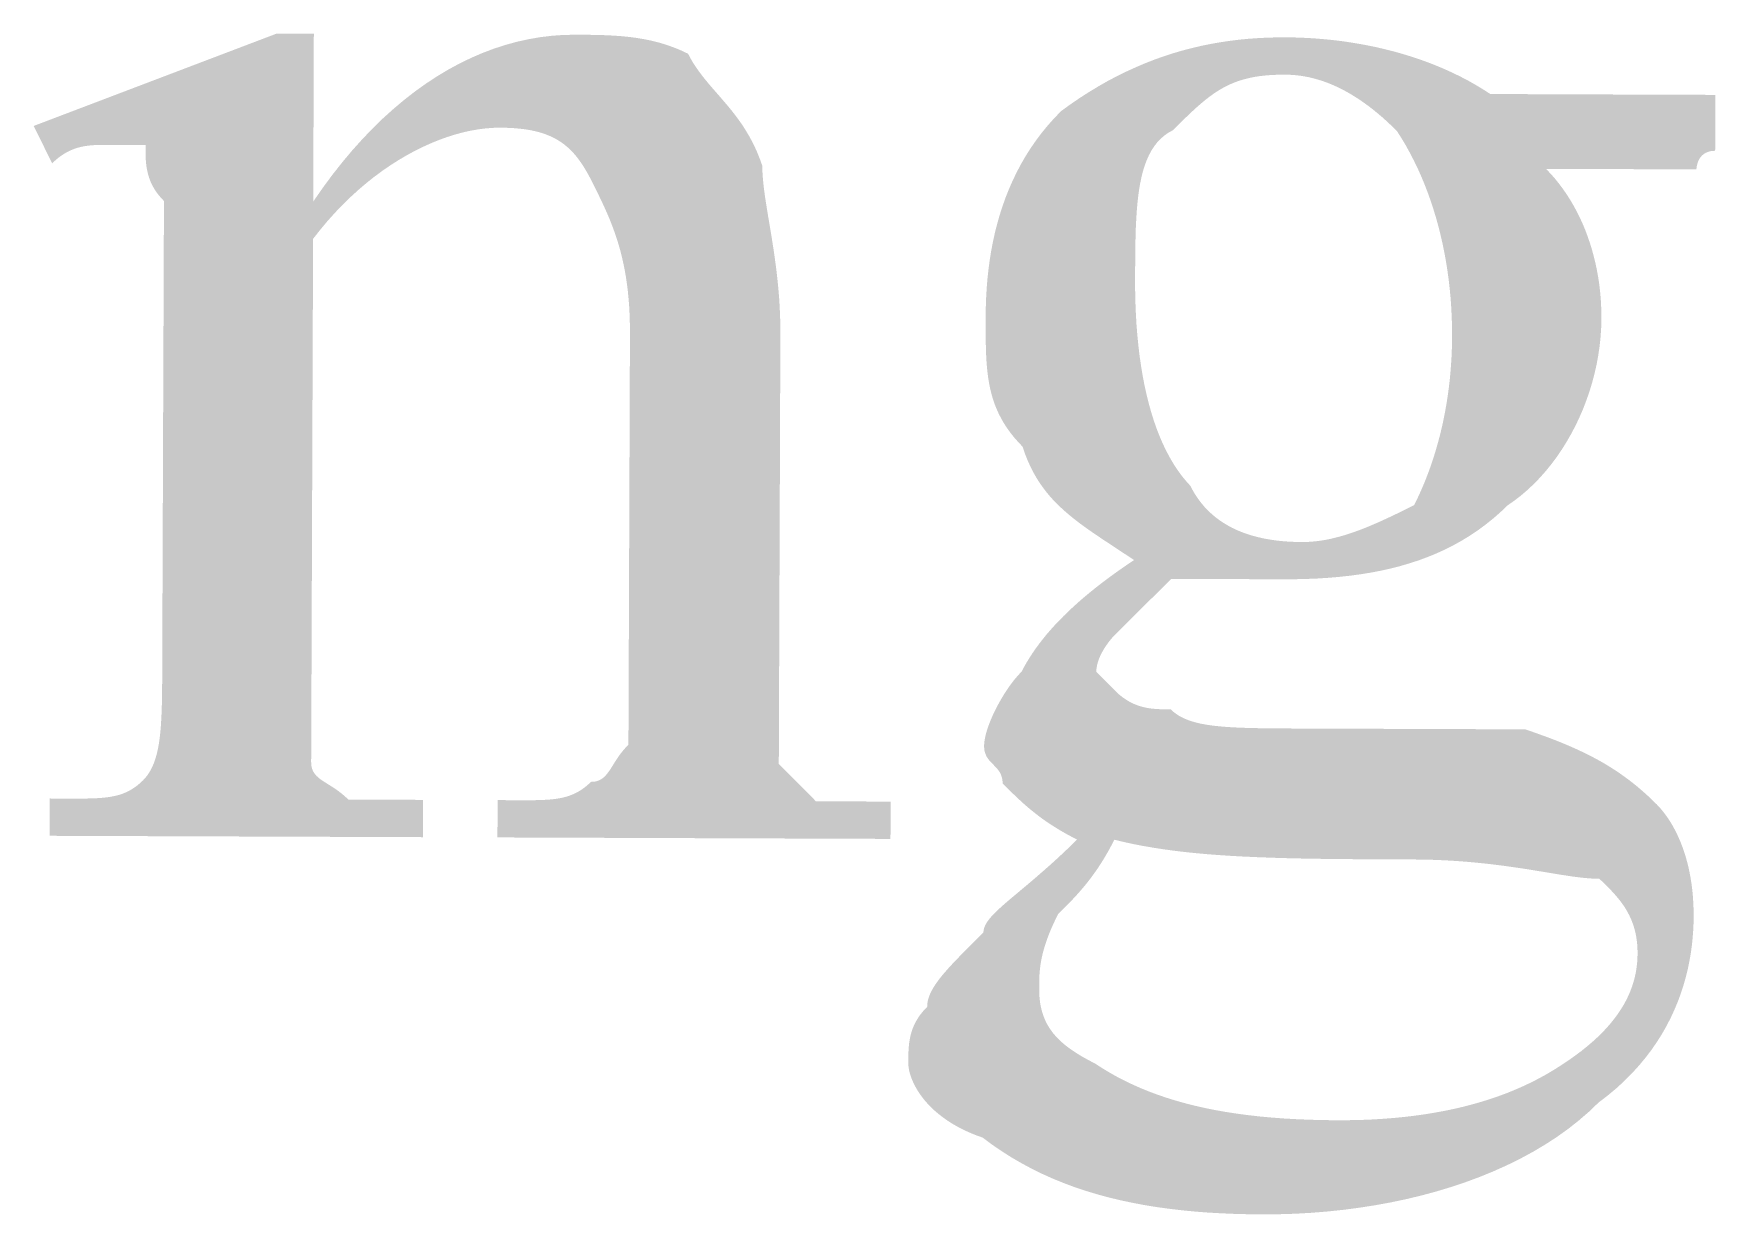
# Model space of a CAD drawing. Header units: millimetres. Extents: x -125 to 146, y -26 to 163.
# Drawn here: x 138.999 to 142.815, y 145.992 to 148.673 of the extents above; entities that cross this region are included whole.
import ezdxf

# ---------------------------------------------------------------- set-up
doc = ezdxf.new("R2010")
doc.units = ezdxf.units.MM
doc.header["$MEASUREMENT"] = 0
doc.layers.get('0').update_dxf_attribs({"color": 255, "linetype": 'CONTINUOUS'})

msp = doc.modelspace()

# ---------------------------------------------------------------- hatches: boundary and pattern name
at = {"true_color": 0x000007}
msp.add_hatch(color=7, dxfattribs=at).paths.add_polyline_path([(139.6333, 148.2914), (139.6548, 148.3224), (139.6767, 148.3521), (139.6991, 148.3805), (139.7217, 148.4075), (139.7448, 148.4332), (139.7682, 148.4576), (139.7919, 148.4807), (139.816, 148.5024), (139.8403, 148.5228), (139.8649, 148.5419), (139.8898, 148.5597), (139.9148, 148.5761), (139.9401, 148.5913), (139.9656, 148.605), (139.9913, 148.6175), (140.0171, 148.6287), (140.0431, 148.6385), (140.0692, 148.647), (140.0954, 148.6542), (140.1217, 148.66), (140.1481, 148.6646), (140.1745, 148.6678), (140.2009, 148.6697), (140.2274, 148.6702), (140.238, 148.6702), (140.2486, 148.6701), (140.2593, 148.67), (140.2699, 148.6699), (140.2806, 148.6696), (140.2913, 148.6693), (140.302, 148.6689), (140.3127, 148.6683), (140.3235, 148.6676), (140.3342, 148.6668), (140.345, 148.6657), (140.3557, 148.6645), (140.3664, 148.663), (140.3772, 148.6613), (140.3879, 148.6593), (140.3986, 148.6571), (140.4094, 148.6545), (140.4201, 148.6517), (140.4307, 148.6485), (140.4414, 148.6449), (140.4521, 148.641), (140.4627, 148.6368), (140.4733, 148.6321), (140.4839, 148.6269), (140.4893, 148.6166), (140.4952, 148.6065), (140.5015, 148.5969), (140.508, 148.5875), (140.5149, 148.5783), (140.522, 148.5693), (140.5294, 148.5603), (140.5369, 148.5515), (140.5446, 148.5426), (140.5524, 148.5337), (140.5602, 148.5247), (140.5681, 148.5155), (140.576, 148.5061), (140.5839, 148.4964), (140.5917, 148.4864), (140.5993, 148.476), (140.6069, 148.4652), (140.6142, 148.4538), (140.6213, 148.4419), (140.6282, 148.4294), (140.6347, 148.4163), (140.641, 148.4024), (140.6468, 148.3878), (140.6523, 148.3723), (140.6524, 148.3615), (140.653, 148.3503), (140.654, 148.3386), (140.6552, 148.3264), (140.6568, 148.3139), (140.6586, 148.3009), (140.6607, 148.2874), (140.6629, 148.2735), (140.6652, 148.2592), (140.6677, 148.2444), (140.6703, 148.2292), (140.6729, 148.2135), (140.6754, 148.1974), (140.678, 148.1808), (140.6804, 148.1639), (140.6828, 148.1464), (140.685, 148.1286), (140.687, 148.1103), (140.6888, 148.0915), (140.6904, 148.0723), (140.6916, 148.0527), (140.6925, 148.0326), (140.6931, 148.0121), (140.6932, 147.9912), (140.6904, 147.2265), (140.6903, 147.2159), (140.6903, 147.2054), (140.6903, 147.1949), (140.6902, 147.1844), (140.6902, 147.174), (140.6901, 147.1637), (140.6901, 147.1535), (140.6901, 147.1434), (140.69, 147.1335), (140.69, 147.1238), (140.69, 147.1142), (140.6899, 147.1048), (140.6899, 147.0957), (140.6899, 147.0868), (140.6898, 147.0781), (140.6898, 147.0697), (140.6898, 147.0617), (140.6897, 147.0539), (140.6897, 147.0464), (140.6897, 147.0394), (140.6897, 147.0326), (140.6896, 147.0263), (140.6896, 147.0204), (140.6896, 147.0149), (140.6946, 147.0098), (140.6993, 147.0051), (140.7036, 147.0008), (140.7076, 146.9968), (140.7112, 146.9931), (140.7146, 146.9896), (140.7178, 146.9864), (140.7208, 146.9834), (140.7237, 146.9805), (140.7264, 146.9777), (140.7291, 146.975), (140.7318, 146.9724), (140.7344, 146.9697), (140.7371, 146.967), (140.7398, 146.9642), (140.7427, 146.9614), (140.7457, 146.9583), (140.7489, 146.9551), (140.7523, 146.9517), (140.756, 146.948), (140.7599, 146.944), (140.7642, 146.9397), (140.7689, 146.935), (140.7739, 146.9299), (140.7792, 146.9299), (140.7845, 146.9298), (140.7899, 146.9298), (140.7953, 146.9298), (140.8008, 146.9298), (140.8064, 146.9298), (140.812, 146.9297), (140.8178, 146.9297), (140.8238, 146.9297), (140.8299, 146.9297), (140.8362, 146.9297), (140.8427, 146.9296), (140.8495, 146.9296), (140.8564, 146.9296), (140.8636, 146.9296), (140.8711, 146.9295), (140.8789, 146.9295), (140.887, 146.9295), (140.8955, 146.9294), (140.9043, 146.9294), (140.9134, 146.9294), (140.923, 146.9293), (140.9329, 146.9293), (140.9433, 146.9293), (140.943, 146.8446), (140.0513, 146.8479), (140.0516, 146.9326), (140.094, 146.9324), (140.1043, 146.9324), (140.1143, 146.9323), (140.1238, 146.9324), (140.133, 146.9324), (140.1418, 146.9326), (140.1502, 146.9329), (140.1583, 146.9332), (140.1661, 146.9337), (140.1736, 146.9343), (140.1808, 146.9351), (140.1878, 146.9361), (140.1945, 146.9373), (140.201, 146.9387), (140.2074, 146.9404), (140.2135, 146.9423), (140.2194, 146.9445), (140.2253, 146.947), (140.231, 146.9497), (140.2365, 146.9529), (140.242, 146.9563), (140.2474, 146.9602), (140.2528, 146.9644), (140.2581, 146.969), (140.2635, 146.9741), (140.2685, 146.9743), (140.2732, 146.9749), (140.2775, 146.976), (140.2815, 146.9774), (140.2852, 146.9792), (140.2886, 146.9813), (140.2918, 146.9838), (140.2949, 146.9865), (140.2977, 146.9896), (140.3005, 146.993), (140.3032, 146.9966), (140.3059, 147.0004), (140.3086, 147.0045), (140.3113, 147.0087), (140.314, 147.0132), (140.3169, 147.0178), (140.32, 147.0226), (140.3232, 147.0275), (140.3266, 147.0325), (140.3303, 147.0376), (140.3343, 147.0427), (140.3386, 147.0479), (140.3433, 147.0532), (140.3484, 147.0585), (140.3485, 147.0638), (140.3485, 147.0691), (140.3485, 147.0744), (140.3485, 147.0798), (140.3485, 147.0853), (140.3486, 147.0909), (140.3486, 147.0965), (140.3486, 147.1024), (140.3486, 147.1083), (140.3486, 147.1144), (140.3487, 147.1207), (140.3487, 147.1272), (140.3487, 147.134), (140.3487, 147.1409), (140.3488, 147.1482), (140.3488, 147.1557), (140.3488, 147.1635), (140.3489, 147.1716), (140.3489, 147.18), (140.3489, 147.1888), (140.3489, 147.1979), (140.349, 147.2075), (140.349, 147.2174), (140.3491, 147.2278), (140.3519, 147.9924), (140.3517, 148.0132), (140.3512, 148.0331), (140.3502, 148.0521), (140.3488, 148.0704), (140.3471, 148.088), (140.345, 148.1049), (140.3426, 148.1211), (140.3399, 148.1367), (140.3368, 148.1517), (140.3335, 148.1662), (140.33, 148.1801), (140.3262, 148.1936), (140.3221, 148.2066), (140.3179, 148.2193), (140.3135, 148.2315), (140.3089, 148.2435), (140.3042, 148.2551), (140.2993, 148.2665), (140.2944, 148.2776), (140.2893, 148.2886), (140.2841, 148.2994), (140.279, 148.3102), (140.2737, 148.3208), (140.2685, 148.3314), (140.2632, 148.3418), (140.2579, 148.3517), (140.2525, 148.3612), (140.2471, 148.3703), (140.2414, 148.3789), (140.2356, 148.3871), (140.2296, 148.3948), (140.2233, 148.4021), (140.2167, 148.409), (140.2097, 148.4154), (140.2024, 148.4214), (140.1947, 148.4269), (140.1866, 148.432), (140.178, 148.4367), (140.1688, 148.4409), (140.1591, 148.4447), (140.1489, 148.448), (140.1379, 148.451), (140.1264, 148.4534), (140.1141, 148.4555), (140.1011, 148.457), (140.0873, 148.4582), (140.0727, 148.4589), (140.0573, 148.4592), (140.0412, 148.4588), (140.0247, 148.4575), (140.0078, 148.4554), (139.9906, 148.4524), (139.9731, 148.4485), (139.9554, 148.4437), (139.9374, 148.438), (139.9192, 148.4315), (139.9009, 148.424), (139.8824, 148.4157), (139.8639, 148.4065), (139.8454, 148.3965), (139.8268, 148.3855), (139.8083, 148.3737), (139.7898, 148.361), (139.7715, 148.3474), (139.7533, 148.3329), (139.7353, 148.3175), (139.7175, 148.3013), (139.6999, 148.2841), (139.6827, 148.2661), (139.6657, 148.2472), (139.6492, 148.2274), (139.633, 148.2068), (139.6294, 147.2305), (139.6294, 147.2199), (139.6293, 147.2093), (139.6293, 147.1988), (139.6292, 147.1883), (139.6292, 147.1779), (139.6292, 147.1676), (139.6291, 147.1574), (139.6291, 147.1474), (139.6291, 147.1374), (139.629, 147.1277), (139.629, 147.1181), (139.6289, 147.1087), (139.6289, 147.0996), (139.6289, 147.0907), (139.6288, 147.082), (139.6288, 147.0737), (139.6288, 147.0656), (139.6288, 147.0578), (139.6287, 147.0504), (139.6287, 147.0433), (139.6287, 147.0366), (139.6287, 147.0302), (139.6286, 147.0243), (139.6286, 147.0188), (139.6288, 147.0137), (139.6294, 147.009), (139.6305, 147.0047), (139.6319, 147.0007), (139.6337, 146.9971), (139.6358, 146.9936), (139.6383, 146.9904), (139.641, 146.9874), (139.6441, 146.9845), (139.6475, 146.9817), (139.6511, 146.979), (139.6549, 146.9764), (139.659, 146.9737), (139.6633, 146.971), (139.6677, 146.9682), (139.6723, 146.9653), (139.6771, 146.9623), (139.682, 146.9591), (139.687, 146.9556), (139.6921, 146.9519), (139.6972, 146.9479), (139.7024, 146.9436), (139.7077, 146.9389), (139.713, 146.9338), (139.7183, 146.9338), (139.7236, 146.9338), (139.7289, 146.9337), (139.7343, 146.9337), (139.7398, 146.9337), (139.7454, 146.9337), (139.7511, 146.9337), (139.7569, 146.9336), (139.7628, 146.9336), (139.7689, 146.9336), (139.7753, 146.9336), (139.7818, 146.9336), (139.7885, 146.9335), (139.7955, 146.9335), (139.8027, 146.9335), (139.8102, 146.9334), (139.818, 146.9334), (139.8261, 146.9334), (139.8345, 146.9334), (139.8433, 146.9333), (139.8525, 146.9333), (139.862, 146.9333), (139.8719, 146.9332), (139.8823, 146.9332), (139.882, 146.8485), (139.0353, 146.8516), (139.0356, 146.9363), (139.078, 146.9362), (139.0883, 146.9361), (139.0983, 146.9361), (139.1078, 146.9361), (139.117, 146.9362), (139.1258, 146.9364), (139.1342, 146.9366), (139.1423, 146.937), (139.1501, 146.9375), (139.1576, 146.9381), (139.1648, 146.9389), (139.1718, 146.9399), (139.1785, 146.9411), (139.185, 146.9425), (139.1914, 146.9441), (139.1975, 146.946), (139.2035, 146.9482), (139.2093, 146.9507), (139.215, 146.9535), (139.2205, 146.9566), (139.226, 146.9601), (139.2315, 146.9639), (139.2368, 146.9682), (139.2421, 146.9728), (139.2475, 146.9779), (139.2526, 146.9834), (139.2572, 146.9893), (139.2615, 146.9957), (139.2654, 147.0025), (139.2689, 147.0098), (139.2721, 147.0175), (139.2749, 147.0256), (139.2775, 147.0342), (139.2797, 147.0432), (139.2817, 147.0527), (139.2834, 147.0626), (139.2849, 147.073), (139.2861, 147.0838), (139.2872, 147.095), (139.288, 147.1067), (139.2887, 147.1188), (139.2893, 147.1314), (139.2897, 147.1444), (139.2901, 147.1578), (139.2903, 147.1717), (139.2905, 147.1861), (139.2906, 147.2008), (139.2907, 147.216), (139.2907, 147.2317), (139.2932, 147.9117), (139.2933, 147.9377), (139.2934, 147.9628), (139.2935, 147.9871), (139.2936, 148.0105), (139.2937, 148.0329), (139.2938, 148.0546), (139.2939, 148.0753), (139.2939, 148.0951), (139.294, 148.1141), (139.2941, 148.1322), (139.2941, 148.1494), (139.2942, 148.1657), (139.2942, 148.1811), (139.2943, 148.1957), (139.2943, 148.2093), (139.2944, 148.2221), (139.2944, 148.234), (139.2945, 148.245), (139.2945, 148.2552), (139.2946, 148.2645), (139.2946, 148.2728), (139.2946, 148.2803), (139.2946, 148.2869), (139.2947, 148.2927), (139.2896, 148.298), (139.285, 148.3033), (139.2807, 148.3086), (139.2769, 148.3139), (139.2734, 148.3192), (139.2703, 148.3245), (139.2675, 148.3298), (139.265, 148.3351), (139.2628, 148.3404), (139.2609, 148.3457), (139.2593, 148.351), (139.2579, 148.3563), (139.2567, 148.3616), (139.2557, 148.3669), (139.2548, 148.3722), (139.2542, 148.3775), (139.2537, 148.3828), (139.2533, 148.3881), (139.2531, 148.3934), (139.2529, 148.3987), (139.2528, 148.404), (139.2528, 148.4092), (139.2528, 148.4145), (139.2528, 148.4198), (139.2475, 148.4198), (139.2422, 148.4199), (139.237, 148.4199), (139.2318, 148.4199), (139.2267, 148.4199), (139.2217, 148.4199), (139.2168, 148.42), (139.212, 148.42), (139.2074, 148.42), (139.2029, 148.42), (139.1987, 148.42), (139.1946, 148.42), (139.1907, 148.4201), (139.1871, 148.4201), (139.1838, 148.4201), (139.1807, 148.4201), (139.1779, 148.4201), (139.1754, 148.4201), (139.1733, 148.4201), (139.1715, 148.4201), (139.17, 148.4201), (139.169, 148.4201), (139.1683, 148.4201), (139.1681, 148.4201), (139.1628, 148.4202), (139.1575, 148.4202), (139.1523, 148.4201), (139.147, 148.42), (139.1417, 148.4199), (139.1364, 148.4196), (139.1311, 148.4192), (139.1258, 148.4187), (139.1205, 148.4181), (139.1152, 148.4173), (139.1099, 148.4163), (139.1046, 148.4151), (139.0993, 148.4137), (139.094, 148.412), (139.0887, 148.4101), (139.0834, 148.4079), (139.0781, 148.4054), (139.0728, 148.4026), (139.0675, 148.3995), (139.0622, 148.396), (139.0569, 148.3922), (139.0516, 148.388), (139.0463, 148.3833), (139.041, 148.3783), (138.999, 148.4631), (139.5501, 148.6727), (139.6347, 148.6724)])
h = msp.add_hatch(color=7, dxfattribs=at)
h.paths.add_polyline_path([(141.4956, 147.4776), (141.48, 147.488), (141.4648, 147.498), (141.4501, 147.5077), (141.4358, 147.5172), (141.4219, 147.5264), (141.4085, 147.5355), (141.3955, 147.5444), (141.383, 147.5533), (141.3709, 147.5622), (141.3593, 147.5712), (141.3481, 147.5803), (141.3373, 147.5896), (141.327, 147.5991), (141.3171, 147.6089), (141.3076, 147.619), (141.2986, 147.6296), (141.2901, 147.6406), (141.2819, 147.6521), (141.2743, 147.6642), (141.267, 147.6769), (141.2603, 147.6903), (141.2539, 147.7044), (141.248, 147.7194), (141.2426, 147.7351), (141.2325, 147.7458), (141.2232, 147.7564), (141.2147, 147.7671), (141.2071, 147.7778), (141.2001, 147.7886), (141.1939, 147.7995), (141.1883, 147.8105), (141.1833, 147.8216), (141.1789, 147.8329), (141.1751, 147.8443), (141.1718, 147.8559), (141.169, 147.8677), (141.1666, 147.8797), (141.1646, 147.892), (141.163, 147.9045), (141.1617, 147.9173), (141.1607, 147.9304), (141.16, 147.9438), (141.1595, 147.9575), (141.1592, 147.9716), (141.159, 147.9861), (141.1589, 148.0009), (141.1589, 148.0161), (141.159, 148.0318), (141.1593, 148.0529), (141.1601, 148.0741), (141.1613, 148.0952), (141.163, 148.1162), (141.1653, 148.1372), (141.1681, 148.1581), (141.1714, 148.1789), (141.1753, 148.1995), (141.1798, 148.22), (141.1849, 148.2403), (141.1906, 148.2604), (141.197, 148.2804), (141.204, 148.3001), (141.2117, 148.3195), (141.2201, 148.3387), (141.2292, 148.3576), (141.239, 148.3763), (141.2496, 148.3946), (141.261, 148.4126), (141.2732, 148.4302), (141.2861, 148.4475), (141.2999, 148.4643), (141.3146, 148.4808), (141.3301, 148.4968), (141.3513, 148.5122), (141.3725, 148.5267), (141.3937, 148.5403), (141.4149, 148.5531), (141.4361, 148.5652), (141.4573, 148.5764), (141.4786, 148.5868), (141.4998, 148.5965), (141.521, 148.6055), (141.5422, 148.6138), (141.5633, 148.6213), (141.5845, 148.6282), (141.6057, 148.6344), (141.6269, 148.6399), (141.6481, 148.6449), (141.6693, 148.6492), (141.6905, 148.653), (141.7116, 148.6561), (141.7328, 148.6588), (141.754, 148.6609), (141.7752, 148.6624), (141.7963, 148.6635), (141.8175, 148.6641), (141.8387, 148.6643), (141.8598, 148.664), (141.881, 148.6632), (141.9021, 148.6621), (141.9231, 148.6604), (141.9441, 148.6584), (141.965, 148.6559), (141.9858, 148.6529), (142.0064, 148.6495), (142.0269, 148.6457), (142.0472, 148.6415), (142.0673, 148.6367), (142.0873, 148.6316), (142.107, 148.626), (142.1264, 148.62), (142.1457, 148.6135), (142.1646, 148.6066), (142.1832, 148.5993), (142.2015, 148.5915), (142.2195, 148.5833), (142.2372, 148.5746), (142.2545, 148.5655), (142.2713, 148.556), (142.2878, 148.546), (142.3039, 148.5356), (142.6875, 148.5341), (142.6928, 148.5341), (142.6981, 148.5341), (142.7033, 148.5341), (142.7085, 148.5341), (142.7136, 148.534), (142.7186, 148.534), (142.7235, 148.534), (142.7283, 148.534), (142.7329, 148.534), (142.7374, 148.5339), (142.7416, 148.5339), (142.7457, 148.5339), (142.7496, 148.5339), (142.7532, 148.5339), (142.7566, 148.5339), (142.7596, 148.5339), (142.7624, 148.5339), (142.7649, 148.5338), (142.767, 148.5338), (142.7688, 148.5338), (142.7703, 148.5338), (142.7713, 148.5338), (142.772, 148.5338), (142.7722, 148.5338), (142.7722, 148.5338), (142.7722, 148.5338), (142.7723, 148.5338), (142.7724, 148.5338), (142.7726, 148.5338), (142.7728, 148.5338), (142.7732, 148.5338), (142.7737, 148.5338), (142.7744, 148.5338), (142.7752, 148.5338), (142.7763, 148.5338), (142.7775, 148.5338), (142.7789, 148.5338), (142.7806, 148.5338), (142.7825, 148.5338), (142.7847, 148.5338), (142.7872, 148.5338), (142.79, 148.5338), (142.7932, 148.5337), (142.7967, 148.5337), (142.8005, 148.5337), (142.8048, 148.5337), (142.8094, 148.5337), (142.8145, 148.5337), (142.8145, 148.5334), (142.8145, 148.5328), (142.8145, 148.5318), (142.8145, 148.5303), (142.8145, 148.5285), (142.8145, 148.5264), (142.8145, 148.5239), (142.8145, 148.5211), (142.8145, 148.518), (142.8144, 148.5147), (142.8144, 148.5111), (142.8144, 148.5072), (142.8144, 148.5031), (142.8144, 148.4989), (142.8144, 148.4944), (142.8143, 148.4898), (142.8143, 148.485), (142.8143, 148.4801), (142.8143, 148.4751), (142.8143, 148.47), (142.8143, 148.4648), (142.8142, 148.4596), (142.8142, 148.4543), (142.8142, 148.449), (142.8142, 148.4488), (142.8142, 148.4482), (142.8142, 148.4472), (142.8142, 148.4459), (142.8142, 148.4443), (142.8142, 148.4424), (142.8142, 148.4403), (142.8142, 148.438), (142.8141, 148.4356), (142.8141, 148.4331), (142.8141, 148.4305), (142.8141, 148.4278), (142.8141, 148.4252), (142.8141, 148.4226), (142.8141, 148.4201), (142.8141, 148.4176), (142.8141, 148.4154), (142.8141, 148.4133), (142.8141, 148.4114), (142.8141, 148.4098), (142.814, 148.4085), (142.814, 148.4075), (142.814, 148.4069), (142.814, 148.4067), (142.809, 148.4065), (142.8043, 148.4059), (142.8001, 148.4049), (142.7962, 148.4036), (142.7927, 148.402), (142.7895, 148.4001), (142.7867, 148.3981), (142.7842, 148.3958), (142.782, 148.3934), (142.7801, 148.3909), (142.7784, 148.3883), (142.7769, 148.3856), (142.7757, 148.383), (142.7747, 148.3804), (142.7738, 148.3779), (142.7732, 148.3755), (142.7726, 148.3732), (142.7722, 148.3711), (142.772, 148.3692), (142.7718, 148.3676), (142.7716, 148.3663), (142.7716, 148.3653), (142.7716, 148.3647), (142.7716, 148.3645), (142.7713, 148.3645), (142.7707, 148.3645), (142.7697, 148.3645), (142.7682, 148.3645), (142.7664, 148.3645), (142.7643, 148.3645), (142.7618, 148.3645), (142.759, 148.3645), (142.7559, 148.3645), (142.7526, 148.3646), (142.7489, 148.3646), (142.7451, 148.3646), (142.741, 148.3646), (142.7367, 148.3646), (142.7323, 148.3646), (142.7277, 148.3646), (142.7229, 148.3647), (142.718, 148.3647), (142.713, 148.3647), (142.7079, 148.3647), (142.7027, 148.3647), (142.6974, 148.3648), (142.6922, 148.3648), (142.6869, 148.3648), (142.4302, 148.3657), (142.4406, 148.3549), (142.4504, 148.3437), (142.4599, 148.332), (142.4689, 148.3199), (142.4774, 148.3075), (142.4855, 148.2948), (142.4932, 148.2817), (142.5004, 148.2683), (142.5072, 148.2546), (142.5136, 148.2406), (142.5195, 148.2264), (142.5249, 148.2119), (142.5299, 148.1973), (142.5345, 148.1824), (142.5386, 148.1673), (142.5423, 148.1521), (142.5456, 148.1367), (142.5484, 148.1212), (142.5508, 148.1056), (142.5527, 148.0899), (142.5542, 148.0742), (142.5552, 148.0583), (142.5558, 148.0425), (142.556, 148.0266), (142.5555, 148.0054), (142.5541, 147.9843), (142.5519, 147.9632), (142.5488, 147.9422), (142.545, 147.9213), (142.5403, 147.9006), (142.5349, 147.8801), (142.5287, 147.8598), (142.5218, 147.8399), (142.5142, 147.8202), (142.5059, 147.801), (142.4969, 147.7821), (142.4872, 147.7637), (142.4769, 147.7457), (142.466, 147.7283), (142.4545, 147.7114), (142.4424, 147.6952), (142.4297, 147.6796), (142.4165, 147.6646), (142.4027, 147.6504), (142.3884, 147.6369), (142.3737, 147.6242), (142.3584, 147.6124), (142.3427, 147.6014), (142.3266, 147.586), (142.31, 147.5715), (142.293, 147.5579), (142.2755, 147.545), (142.2576, 147.533), (142.2393, 147.5218), (142.2205, 147.5113), (142.2013, 147.5016), (142.1816, 147.4926), (142.1615, 147.4844), (142.141, 147.4768), (142.12, 147.47), (142.0986, 147.4637), (142.0768, 147.4582), (142.0545, 147.4532), (142.0317, 147.4489), (142.0086, 147.4452), (141.985, 147.442), (141.9609, 147.4394), (141.9364, 147.4373), (141.9115, 147.4357), (141.8862, 147.4347), (141.8604, 147.4341), (141.8341, 147.434), (141.8235, 147.434), (141.813, 147.434), (141.8024, 147.4341), (141.7918, 147.4341), (141.7812, 147.4342), (141.7706, 147.4342), (141.76, 147.4342), (141.7495, 147.4343), (141.7389, 147.4343), (141.7283, 147.4344), (141.7177, 147.4344), (141.7071, 147.4344), (141.6965, 147.4345), (141.686, 147.4345), (141.6754, 147.4346), (141.6648, 147.4346), (141.6542, 147.4346), (141.6436, 147.4347), (141.633, 147.4347), (141.6225, 147.4348), (141.6119, 147.4348), (141.6013, 147.4348), (141.5907, 147.4349), (141.5801, 147.4349), (141.5748, 147.4296), (141.5695, 147.4244), (141.5642, 147.4191), (141.5589, 147.4138), (141.5536, 147.4085), (141.5483, 147.4033), (141.5429, 147.398), (141.5376, 147.3927), (141.5323, 147.3875), (141.527, 147.3822), (141.5217, 147.3769), (141.5164, 147.3716), (141.5111, 147.3664), (141.5058, 147.3611), (141.5005, 147.3558), (141.4951, 147.3506), (141.4898, 147.3453), (141.4845, 147.34), (141.4792, 147.3347), (141.4739, 147.3295), (141.4686, 147.3242), (141.4633, 147.3189), (141.458, 147.3137), (141.4527, 147.3084), (141.4524, 147.3082), (141.4518, 147.3075), (141.4508, 147.3065), (141.4495, 147.3051), (141.4479, 147.3033), (141.446, 147.3011), (141.4439, 147.2987), (141.4416, 147.2959), (141.4392, 147.2928), (141.4367, 147.2895), (141.434, 147.2858), (141.4314, 147.282), (141.4287, 147.2779), (141.4261, 147.2737), (141.4236, 147.2692), (141.4211, 147.2646), (141.4188, 147.2598), (141.4167, 147.2549), (141.4149, 147.2499), (141.4132, 147.2448), (141.4119, 147.2397), (141.4109, 147.2344), (141.4102, 147.2292), (141.41, 147.2239), (141.4102, 147.2237), (141.4108, 147.223), (141.4118, 147.222), (141.4131, 147.2207), (141.4147, 147.2191), (141.4166, 147.2172), (141.4187, 147.2151), (141.4209, 147.2129), (141.4234, 147.2104), (141.4259, 147.2079), (141.4285, 147.2053), (141.4311, 147.2026), (141.4337, 147.2), (141.4363, 147.1974), (141.4388, 147.1948), (141.4413, 147.1924), (141.4435, 147.1901), (141.4456, 147.188), (141.4475, 147.1861), (141.4491, 147.1845), (141.4504, 147.1832), (141.4514, 147.1822), (141.452, 147.1816), (141.4522, 147.1814), (141.4575, 147.1763), (141.4627, 147.1716), (141.468, 147.1673), (141.4733, 147.1635), (141.4786, 147.16), (141.4838, 147.1568), (141.4891, 147.154), (141.4944, 147.1514), (141.4997, 147.1492), (141.505, 147.1473), (141.5103, 147.1456), (141.5156, 147.1441), (141.5208, 147.1429), (141.5261, 147.1418), (141.5314, 147.141), (141.5367, 147.1403), (141.542, 147.1398), (141.5473, 147.1394), (141.5526, 147.1391), (141.5579, 147.1389), (141.5632, 147.1387), (141.5684, 147.1386), (141.5737, 147.1386), (141.579, 147.1386), (141.5845, 147.1335), (141.5905, 147.1288), (141.5969, 147.1245), (141.6039, 147.1206), (141.6113, 147.1171), (141.6193, 147.114), (141.6278, 147.1111), (141.6369, 147.1086), (141.6466, 147.1063), (141.6569, 147.1044), (141.6679, 147.1026), (141.6794, 147.1012), (141.6917, 147.0999), (141.7046, 147.0988), (141.7182, 147.098), (141.7325, 147.0972), (141.7476, 147.0967), (141.7634, 147.0962), (141.78, 147.0959), (141.7974, 147.0956), (141.8156, 147.0955), (141.8346, 147.0953), (141.8545, 147.0952), (141.8752, 147.0951), (141.9065, 147.095), (141.9369, 147.0949), (141.9665, 147.0948), (141.9951, 147.0947), (142.0229, 147.0946), (142.0498, 147.0945), (142.0758, 147.0944), (142.101, 147.0943), (142.1252, 147.0942), (142.1486, 147.0941), (142.1711, 147.0941), (142.1927, 147.094), (142.2134, 147.0939), (142.2333, 147.0938), (142.2522, 147.0938), (142.2703, 147.0937), (142.2875, 147.0936), (142.3038, 147.0936), (142.3193, 147.0935), (142.3338, 147.0935), (142.3475, 147.0934), (142.3603, 147.0934), (142.3722, 147.0933), (142.3832, 147.0933), (142.3989, 147.0879), (142.4141, 147.0825), (142.429, 147.0771), (142.4435, 147.0717), (142.4576, 147.0662), (142.4715, 147.0605), (142.485, 147.0548), (142.4982, 147.0489), (142.5111, 147.0429), (142.5238, 147.0368), (142.5362, 147.0304), (142.5483, 147.0239), (142.5603, 147.0171), (142.572, 147.0101), (142.5835, 147.0028), (142.5949, 146.9953), (142.6061, 146.9874), (142.6172, 146.9793), (142.6281, 146.9708), (142.639, 146.962), (142.6497, 146.9528), (142.6604, 146.9432), (142.671, 146.9332), (142.6816, 146.9228), (142.6868, 146.9173), (142.6921, 146.9113), (142.6973, 146.9049), (142.7024, 146.8981), (142.7075, 146.8908), (142.7125, 146.883), (142.7174, 146.8749), (142.7221, 146.8662), (142.7267, 146.8572), (142.7311, 146.8477), (142.7354, 146.8377), (142.7394, 146.8274), (142.7432, 146.8165), (142.7468, 146.8053), (142.7501, 146.7936), (142.7532, 146.7815), (142.7559, 146.7689), (142.7583, 146.7559), (142.7604, 146.7424), (142.7622, 146.7285), (142.7635, 146.7142), (142.7645, 146.6994), (142.7651, 146.6842), (142.7653, 146.6685), (142.765, 146.6524), (142.7642, 146.6359), (142.7629, 146.6191), (142.7611, 146.6019), (142.7587, 146.5844), (142.7556, 146.5667), (142.7519, 146.5487), (142.7474, 146.5306), (142.7422, 146.5123), (142.7363, 146.494), (142.7295, 146.4755), (142.7218, 146.457), (142.7133, 146.4385), (142.7038, 146.4201), (142.6934, 146.4017), (142.6819, 146.3835), (142.6694, 146.3654), (142.6558, 146.3475), (142.6411, 146.3298), (142.6252, 146.3123), (142.6082, 146.2952), (142.5899, 146.2784), (142.5703, 146.262), (142.5494, 146.246), (142.5275, 146.225), (142.5043, 146.205), (142.48, 146.1858), (142.4545, 146.1676), (142.4278, 146.1503), (142.4002, 146.1339), (142.3715, 146.1184), (142.3419, 146.1038), (142.3114, 146.0901), (142.2802, 146.0773), (142.2481, 146.0654), (142.2153, 146.0544), (142.1819, 146.0443), (142.1479, 146.0351), (142.1133, 146.0268), (142.0782, 146.0194), (142.0427, 146.0129), (142.0068, 146.0073), (141.9706, 146.0025), (141.9341, 145.9987), (141.8974, 145.9957), (141.8605, 145.9936), (141.8235, 145.9925), (141.7865, 145.9922), (141.7549, 145.9925), (141.7238, 145.9933), (141.6932, 145.9946), (141.663, 145.9963), (141.6332, 145.9986), (141.6039, 146.0015), (141.5751, 146.0049), (141.5466, 146.0088), (141.5186, 146.0134), (141.4911, 146.0186), (141.464, 146.0244), (141.4374, 146.0308), (141.4111, 146.038), (141.3854, 146.0458), (141.36, 146.0543), (141.3352, 146.0636), (141.3107, 146.0736), (141.2867, 146.0844), (141.2632, 146.096), (141.2401, 146.1084), (141.2174, 146.1216), (141.1952, 146.1357), (141.1734, 146.1506), (141.1521, 146.1665), (141.1367, 146.172), (141.1221, 146.178), (141.1084, 146.1843), (141.0956, 146.191), (141.0835, 146.1979), (141.0722, 146.2051), (141.0617, 146.2126), (141.052, 146.2202), (141.0429, 146.2279), (141.0346, 146.2358), (141.027, 146.2437), (141.0201, 146.2516), (141.0139, 146.2596), (141.0083, 146.2675), (141.0033, 146.2753), (140.9989, 146.2831), (140.9951, 146.2907), (140.9919, 146.298), (140.9892, 146.3052), (140.987, 146.3121), (140.9854, 146.3187), (140.9843, 146.325), (140.9836, 146.3309), (140.9834, 146.3364), (140.9834, 146.3417), (140.9835, 146.347), (140.9835, 146.3523), (140.9837, 146.3576), (140.9839, 146.3629), (140.9842, 146.3682), (140.9846, 146.3735), (140.9851, 146.3788), (140.9858, 146.3841), (140.9867, 146.3893), (140.9877, 146.3946), (140.9889, 146.3999), (140.9904, 146.4052), (140.9921, 146.4105), (140.994, 146.4158), (140.9963, 146.4211), (140.9988, 146.4263), (141.0016, 146.4316), (141.0048, 146.4369), (141.0083, 146.4422), (141.0122, 146.4475), (141.0164, 146.4527), (141.0211, 146.458), (141.0262, 146.4633), (141.0264, 146.4686), (141.0271, 146.4739), (141.0282, 146.4792), (141.0298, 146.4846), (141.0318, 146.4901), (141.0343, 146.4957), (141.0371, 146.5013), (141.0405, 146.5071), (141.0442, 146.5131), (141.0485, 146.5192), (141.0531, 146.5255), (141.0582, 146.532), (141.0637, 146.5387), (141.0697, 146.5456), (141.0761, 146.5528), (141.083, 146.5603), (141.0903, 146.5681), (141.0981, 146.5761), (141.1062, 146.5845), (141.1149, 146.5933), (141.1239, 146.6024), (141.1335, 146.6119), (141.1434, 146.6218), (141.1538, 146.6321), (141.1543, 146.6374), (141.1556, 146.6428), (141.1578, 146.6482), (141.1608, 146.6537), (141.1646, 146.6593), (141.1692, 146.6652), (141.1745, 146.6712), (141.1806, 146.6775), (141.1875, 146.6841), (141.1951, 146.691), (141.2033, 146.6983), (141.2123, 146.706), (141.2219, 146.7141), (141.2322, 146.7227), (141.2431, 146.7319), (141.2546, 146.7415), (141.2667, 146.7518), (141.2793, 146.7627), (141.2925, 146.7742), (141.3063, 146.7864), (141.3206, 146.7994), (141.3353, 146.8131), (141.3506, 146.8276), (141.3663, 146.843), (141.3559, 146.8484), (141.346, 146.8537), (141.3365, 146.859), (141.3273, 146.8643), (141.3186, 146.8697), (141.3102, 146.875), (141.3021, 146.8803), (141.2943, 146.8856), (141.2868, 146.8909), (141.2796, 146.8963), (141.2727, 146.9016), (141.266, 146.9069), (141.2595, 146.9122), (141.2532, 146.9175), (141.2471, 146.9228), (141.2412, 146.9282), (141.2354, 146.9335), (141.2297, 146.9388), (141.2242, 146.9441), (141.2187, 146.9494), (141.2133, 146.9547), (141.208, 146.96), (141.2027, 146.9653), (141.1974, 146.9707), (141.1972, 146.9757), (141.1966, 146.9804), (141.1956, 146.9847), (141.1943, 146.9887), (141.1927, 146.9924), (141.1909, 146.9958), (141.1888, 146.999), (141.1865, 147.0021), (141.1841, 147.0049), (141.1816, 147.0077), (141.179, 147.0104), (141.1764, 147.0131), (141.1738, 147.0157), (141.1712, 147.0184), (141.1687, 147.0212), (141.1662, 147.0241), (141.164, 147.0271), (141.1619, 147.0303), (141.1601, 147.0337), (141.1585, 147.0374), (141.1572, 147.0414), (141.1562, 147.0457), (141.1556, 147.0504), (141.1554, 147.0555), (141.1556, 147.061), (141.1563, 147.0669), (141.1574, 147.0732), (141.1588, 147.0798), (141.1606, 147.0867), (141.1628, 147.0938), (141.1653, 147.1012), (141.1681, 147.1087), (141.1712, 147.1164), (141.1746, 147.1242), (141.1783, 147.1321), (141.1822, 147.14), (141.1863, 147.148), (141.1906, 147.1558), (141.1951, 147.1636), (141.1997, 147.1713), (141.2045, 147.1789), (141.2094, 147.1862), (141.2145, 147.1934), (141.2196, 147.2003), (141.2248, 147.2069), (141.2301, 147.2131), (141.2354, 147.219), (141.2407, 147.2245), (141.2462, 147.2351), (141.2522, 147.2456), (141.2587, 147.2562), (141.2655, 147.2667), (141.2728, 147.2773), (141.2806, 147.2878), (141.2888, 147.2984), (141.2974, 147.309), (141.3065, 147.3195), (141.316, 147.3301), (141.326, 147.3406), (141.3364, 147.3511), (141.3472, 147.3617), (141.3585, 147.3722), (141.3703, 147.3828), (141.3824, 147.3933), (141.395, 147.4038), (141.4081, 147.4144), (141.4216, 147.4249), (141.4355, 147.4354), (141.4499, 147.446), (141.4647, 147.4565), (141.4799, 147.467)])
h.paths.add_polyline_path([(141.8384, 148.5796), (141.8229, 148.5794), (141.8083, 148.5788), (141.7945, 148.5778), (141.7813, 148.5763), (141.7688, 148.5744), (141.757, 148.572), (141.7457, 148.5691), (141.7348, 148.5659), (141.7244, 148.5622), (141.7144, 148.558), (141.7048, 148.5534), (141.6954, 148.5484), (141.6862, 148.5429), (141.6772, 148.537), (141.6683, 148.5306), (141.6594, 148.5238), (141.6506, 148.5166), (141.6416, 148.5089), (141.6326, 148.5008), (141.6234, 148.4922), (141.614, 148.4832), (141.6043, 148.4738), (141.5943, 148.4639), (141.5839, 148.4535), (141.5737, 148.4479), (141.5644, 148.4413), (141.5559, 148.4339), (141.5481, 148.4257), (141.5411, 148.4166), (141.5348, 148.4068), (141.5291, 148.3961), (141.5241, 148.3848), (141.5196, 148.3727), (141.5157, 148.3598), (141.5123, 148.3463), (141.5094, 148.3321), (141.5069, 148.3172), (141.5048, 148.3017), (141.5031, 148.2856), (141.5017, 148.2688), (141.5006, 148.2515), (141.4997, 148.2336), (141.4991, 148.2151), (141.4987, 148.1961), (141.4984, 148.1766), (141.4982, 148.1566), (141.4981, 148.1361), (141.498, 148.1152), (141.4981, 148.089), (141.4987, 148.0632), (141.4997, 148.0379), (141.5011, 148.0131), (141.503, 147.9888), (141.5054, 147.965), (141.5081, 147.9417), (141.5114, 147.9191), (141.515, 147.897), (141.5191, 147.8755), (141.5237, 147.8546), (141.5287, 147.8343), (141.5341, 147.8147), (141.54, 147.7957), (141.5463, 147.7774), (141.5531, 147.7599), (141.5603, 147.743), (141.568, 147.7269), (141.5761, 147.7115), (141.5846, 147.6969), (141.5936, 147.683), (141.603, 147.67), (141.6129, 147.6578), (141.6232, 147.6464), (141.6287, 147.636), (141.6346, 147.6261), (141.641, 147.6166), (141.6478, 147.6075), (141.655, 147.5989), (141.6627, 147.5907), (141.6709, 147.583), (141.6794, 147.5757), (141.6884, 147.5688), (141.6979, 147.5624), (141.7078, 147.5564), (141.7181, 147.5508), (141.7289, 147.5457), (141.7402, 147.541), (141.7518, 147.5368), (141.7639, 147.533), (141.7765, 147.5297), (141.7895, 147.5267), (141.8029, 147.5243), (141.8168, 147.5222), (141.8311, 147.5206), (141.8459, 147.5195), (141.8611, 147.5188), (141.8768, 147.5185), (141.8874, 147.5187), (141.8979, 147.5193), (141.9085, 147.5203), (141.9191, 147.5217), (141.9297, 147.5234), (141.9403, 147.5255), (141.9509, 147.528), (141.9615, 147.5307), (141.9721, 147.5338), (141.9827, 147.5371), (141.9933, 147.5407), (142.0039, 147.5445), (142.0145, 147.5485), (142.0251, 147.5527), (142.0357, 147.5572), (142.0463, 147.5618), (142.0569, 147.5665), (142.0675, 147.5714), (142.0781, 147.5763), (142.0887, 147.5814), (142.0993, 147.5865), (142.1099, 147.5917), (142.1205, 147.597), (142.1311, 147.6022), (142.1364, 147.613), (142.1417, 147.6243), (142.147, 147.636), (142.1522, 147.6482), (142.1574, 147.6608), (142.1624, 147.6739), (142.1674, 147.6875), (142.1722, 147.7015), (142.1769, 147.716), (142.1814, 147.7309), (142.1857, 147.7463), (142.1899, 147.7621), (142.1938, 147.7783), (142.1975, 147.795), (142.2009, 147.8121), (142.204, 147.8297), (142.2069, 147.8477), (142.2094, 147.8661), (142.2117, 147.8849), (142.2135, 147.9042), (142.215, 147.9239), (142.2162, 147.944), (142.2169, 147.9646), (142.2172, 147.9855), (142.217, 148.0067), (142.2164, 148.0278), (142.2154, 148.049), (142.214, 148.07), (142.212, 148.091), (142.2097, 148.1119), (142.2069, 148.1327), (142.2037, 148.1534), (142.2, 148.1739), (142.1959, 148.1942), (142.1913, 148.2144), (142.1863, 148.2344), (142.1809, 148.2541), (142.175, 148.2736), (142.1687, 148.2929), (142.1619, 148.3119), (142.1547, 148.3306), (142.1471, 148.3489), (142.139, 148.367), (142.1304, 148.3847), (142.1215, 148.402), (142.1121, 148.419), (142.1022, 148.4355), (142.0919, 148.4517), (142.0813, 148.4621), (142.0708, 148.472), (142.0603, 148.4816), (142.0497, 148.4906), (142.0391, 148.4993), (142.0286, 148.5075), (142.018, 148.5152), (142.0075, 148.5225), (141.9969, 148.5294), (141.9864, 148.5358), (141.9758, 148.5418), (141.9652, 148.5474), (141.9547, 148.5525), (141.9441, 148.5572), (141.9335, 148.5614), (141.923, 148.5652), (141.9124, 148.5685), (141.9018, 148.5714), (141.8913, 148.5739), (141.8807, 148.5759), (141.8701, 148.5775), (141.8595, 148.5786), (141.8489, 148.5793)])
h.paths.add_polyline_path([(141.4509, 146.8427), (141.4456, 146.8324), (141.4403, 146.8224), (141.435, 146.8129), (141.4296, 146.8038), (141.4243, 146.795), (141.419, 146.7866), (141.4137, 146.7785), (141.4083, 146.7707), (141.403, 146.7633), (141.3977, 146.7561), (141.3924, 146.7491), (141.3871, 146.7424), (141.3817, 146.7359), (141.3764, 146.7296), (141.3711, 146.7235), (141.3658, 146.7176), (141.3605, 146.7118), (141.3552, 146.7061), (141.3499, 146.7006), (141.3446, 146.6951), (141.3392, 146.6898), (141.3339, 146.6844), (141.3286, 146.6791), (141.3233, 146.6739), (141.3182, 146.6635), (141.3135, 146.6536), (141.3092, 146.6441), (141.3053, 146.6349), (141.3018, 146.6261), (141.2986, 146.6177), (141.2958, 146.6096), (141.2933, 146.6018), (141.291, 146.5943), (141.2891, 146.5871), (141.2874, 146.5802), (141.2859, 146.5734), (141.2847, 146.5669), (141.2836, 146.5606), (141.2828, 146.5545), (141.2821, 146.5486), (141.2815, 146.5428), (141.2811, 146.5371), (141.2808, 146.5315), (141.2806, 146.526), (141.2805, 146.5206), (141.2804, 146.5153), (141.2804, 146.51), (141.2804, 146.5047), (141.2805, 146.4943), (141.2812, 146.4844), (141.2822, 146.4748), (141.2837, 146.4657), (141.2857, 146.4569), (141.2881, 146.4484), (141.2909, 146.4403), (141.2942, 146.4325), (141.2979, 146.425), (141.3021, 146.4177), (141.3067, 146.4108), (141.3117, 146.404), (141.3172, 146.3975), (141.3231, 146.3912), (141.3295, 146.385), (141.3363, 146.379), (141.3436, 146.3732), (141.3513, 146.3675), (141.3594, 146.3619), (141.368, 146.3564), (141.377, 146.3509), (141.3865, 146.3456), (141.3964, 146.3402), (141.4067, 146.3349), (141.4228, 146.3245), (141.4393, 146.3145), (141.4563, 146.3049), (141.4738, 146.2958), (141.4918, 146.2872), (141.5104, 146.2789), (141.5295, 146.2711), (141.5491, 146.2638), (141.5694, 146.2569), (141.5903, 146.2504), (141.6118, 146.2444), (141.6339, 146.2388), (141.6567, 146.2336), (141.6802, 146.2289), (141.7044, 146.2246), (141.7293, 146.2208), (141.7549, 146.2174), (141.7813, 146.2144), (141.8085, 146.2119), (141.8365, 146.2098), (141.8652, 146.2082), (141.8948, 146.207), (141.9253, 146.2062), (141.9566, 146.2058), (141.9828, 146.206), (142.0086, 146.2065), (142.034, 146.2075), (142.0589, 146.209), (142.0834, 146.2109), (142.1074, 146.2132), (142.131, 146.216), (142.1542, 146.2192), (142.1769, 146.2229), (142.1992, 146.227), (142.221, 146.2315), (142.2425, 146.2365), (142.2634, 146.242), (142.2839, 146.2478), (142.304, 146.2542), (142.3237, 146.2609), (142.3429, 146.2681), (142.3617, 146.2758), (142.38, 146.2839), (142.3979, 146.2924), (142.4153, 146.3014), (142.4323, 146.3108), (142.4489, 146.3207), (142.4651, 146.331), (142.4808, 146.3415), (142.4957, 146.352), (142.5098, 146.3625), (142.523, 146.3731), (142.5353, 146.3836), (142.5469, 146.3942), (142.5576, 146.4047), (142.5676, 146.4152), (142.5768, 146.4258), (142.5853, 146.4364), (142.593, 146.4469), (142.6001, 146.4575), (142.6065, 146.468), (142.6123, 146.4786), (142.6174, 146.4891), (142.6219, 146.4997), (142.6258, 146.5103), (142.6291, 146.5209), (142.6319, 146.5314), (142.6341, 146.542), (142.6358, 146.5526), (142.637, 146.5632), (142.6377, 146.5737), (142.638, 146.5843), (142.6378, 146.5947), (142.6372, 146.6046), (142.6362, 146.6142), (142.6348, 146.6233), (142.633, 146.6321), (142.6309, 146.6406), (142.6284, 146.6487), (142.6256, 146.6565), (142.6225, 146.664), (142.6191, 146.6712), (142.6155, 146.6782), (142.6116, 146.685), (142.6074, 146.6915), (142.6031, 146.6978), (142.5985, 146.7039), (142.5937, 146.7099), (142.5888, 146.7157), (142.5838, 146.7214), (142.5786, 146.727), (142.5733, 146.7325), (142.5679, 146.738), (142.5624, 146.7433), (142.5569, 146.7487), (142.5513, 146.754), (142.5405, 146.7542), (142.5292, 146.7549), (142.5175, 146.7559), (142.5052, 146.7573), (142.4925, 146.7589), (142.4792, 146.7609), (142.4654, 146.763), (142.451, 146.7653), (142.436, 146.7678), (142.4204, 146.7704), (142.4042, 146.773), (142.3873, 146.7758), (142.3698, 146.7785), (142.3516, 146.7811), (142.3327, 146.7837), (142.3131, 146.7862), (142.2927, 146.7886), (142.2716, 146.7907), (142.2497, 146.7927), (142.2271, 146.7944), (142.2036, 146.7958), (142.1793, 146.7969), (142.1541, 146.7976), (142.1281, 146.7979), (142.0915, 146.798), (142.0558, 146.7982), (142.0209, 146.7984), (141.9868, 146.7986), (141.9535, 146.7989), (141.9211, 146.7993), (141.8894, 146.7998), (141.8584, 146.8004), (141.8282, 146.8012), (141.7987, 146.8022), (141.7699, 146.8033), (141.7418, 146.8046), (141.7144, 146.8061), (141.6876, 146.8079), (141.6614, 146.8099), (141.6358, 146.8122), (141.6109, 146.8148), (141.5864, 146.8177), (141.5626, 146.821), (141.5393, 146.8246), (141.5165, 146.8285), (141.4941, 146.8328), (141.4723, 146.8376)])

doc.saveas('drawing.dxf')
